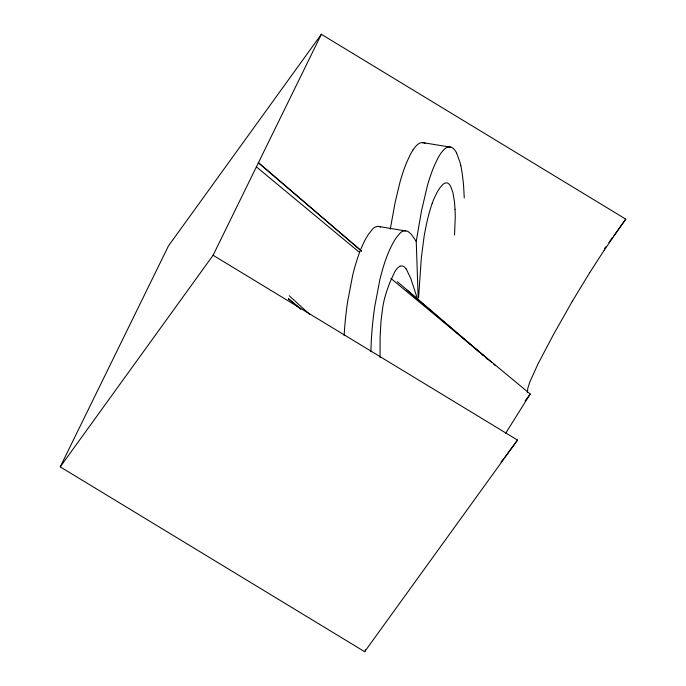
<?xml version="1.0" encoding="UTF-8"?>
<svg xmlns="http://www.w3.org/2000/svg" width="686" height="686" viewBox="0 0 686 686"><rect width="100%" height="100%" fill="white"/><g stroke="black" fill="none" stroke-linecap="round" stroke-linejoin="round"><path stroke-width="1.03" d="M527.363 392.503L527.8 388.302L529.884 381.905L538.073 363.786L553.585 334.348L572.39 301.137M418.571 297.93L421.367 257.447L424.145 236.19A104.606 28.023 -80.9 0 1 424.668 233.24L426.126 225.823A68.3 18.299 -80.9 0 1 427.001 221.81L427.798 218.397A53.448 14.32 -80.9 0 1 432.257 203.15M454.526 235.049L455.238 217.634A67.014 17.947 -80.9 0 0 455.161 212.583L455.007 209.273M418.186 297.793L416.231 241.369L421.547 210.628L427.241 186.318A69.2 18.539 -80.9 0 1 430.534 175.659L432.026 171.491A79.953 21.412 -80.9 0 1 434.264 165.875L437.497 158.955A61.346 16.43 -80.9 0 1 439.726 155.053L440.258 154.23A63.446 16.996 -80.9 0 1 445.42 148.39M390.265 229.201L395.196 202.121L400.032 181.979A69.114 18.513 -80.9 0 1 402.588 173.507L404.817 167.152A79.953 21.412 -80.9 0 1 407.055 161.536L410.288 154.607A61.346 16.43 -80.9 0 1 412.518 150.714L413.049 149.891M321.34 34.3L213.097 255.261L517.527 440.086L364.66 651.7L60.231 466.874L168.473 245.914L321.34 34.3L625.769 219.126L604.195 250.236M364.66 651.7L365.604 649.779M505.488 433.526L530.252 394.021L390.849 278.396M572.39 301.145L589.711 272.625M589.703 272.642L604.203 250.219M60.231 466.874L213.097 255.261M604.452 248.632L605.721 246.883M608.842 242.561L612.615 237.339M613.85 235.624L625.769 219.126M517.527 440.086L504.793 457.27M525.099 400.83L530.252 394.021M501.089 462.072L503.558 458.874M425.414 143.614A82.457 22.089 -80.9 0 0 423.862 142.774L420.947 142.714A62.812 16.824 -80.9 0 0 418.211 144.06A63.446 16.996 -80.9 0 0 413.049 149.9M422.533 142.559L451.457 147.319A83.083 22.252 -80.9 0 1 456.516 152.806M344.149 335.6A105.104 28.152 -80.9 0 1 347.588 301.917L352.604 275.635A72.364 19.38 -80.9 0 1 354.628 267.754L355.108 266.065A72.304 19.371 -80.9 0 1 359.215 253.4A69.981 18.745 -80.9 0 1 362.74 244.791L364.763 240.675A88.194 23.624 -80.9 0 1 368.562 234.14L373.055 228.584A55.412 14.843 -80.9 0 1 375.036 227.152L377.051 226.466A79.945 21.412 -80.9 0 1 378.655 226.44L407.81 231.336L411.36 234.312L416.231 241.369M378.655 226.431L380.601 226.997M450.659 147.044L448.155 147.053A62.812 16.824 -80.9 0 0 445.411 148.408M288.463 298.959L300.777 309.103M256.392 166.878L359.498 252.397M288.506 298.693L300.768 308.914M361.531 251.016L258.425 162.728L361.479 251.076M397.254 281.594L491.433 362.234M493.869 364.317L495.489 365.707M406.918 290.032L479.137 351.952M481.572 354.036L483.193 355.425M485.628 357.517L487.249 358.907M289.252 295.752L309.823 314.505M406.249 268.929L410.931 278.859L416.908 297.218M456.524 152.764L460.117 162.711A106.784 28.606 -80.9 0 1 460.426 163.988L460.829 165.772M464.268 197.928L463.659 186.918A146.873 39.342 -80.9 0 0 462.698 177.314L462.51 175.796A121.911 32.654 -80.9 0 0 460.829 165.763M380.044 357.492L380.113 336.903L380.936 322.223A67.794 18.162 -80.9 0 1 381.279 318.707L382.788 307.002A27.594 7.392 -80.9 0 1 383.26 304.404L383.937 301.171A28.915 7.743 -80.9 0 1 384.863 297.381L386.63 291.481A72.124 19.319 -80.9 0 1 388.01 287.485L388.516 286.088A97.515 26.119 -80.9 0 1 390.102 281.92L394.682 271.965A36.126 9.673 -80.9 0 1 396.019 269.907L396.834 268.878A43.441 11.636 -80.9 0 1 399.818 266.391M455.007 209.281A89.875 24.07 -80.9 0 0 454.312 200.749L452.811 192.191L450.693 186.369A48.432 12.974 -80.9 0 0 447.281 182.999A45.61 12.219 -80.9 0 0 443.559 183.934A46.339 12.408 -80.9 0 0 442.667 184.671L440.223 187.441A63.738 17.073 -80.9 0 0 436.648 193.178L434.187 198.271A45.199 12.108 -80.9 0 0 432.266 203.176M399.844 266.194A56.698 15.186 -80.9 0 1 406.189 269.178M405.863 230.779A79.945 21.412 -80.9 0 0 404.26 230.805L402.245 231.491A55.412 14.843 -80.9 0 0 400.264 232.923L396.559 237.305A83.195 22.286 -80.9 0 0 395.273 239.243A88.194 23.624 -80.9 0 0 391.972 245.013L389.948 249.138A69.981 18.745 -80.9 0 0 386.424 257.73A72.304 19.371 -80.9 0 0 382.308 270.395L381.836 272.093A72.364 19.38 -80.9 0 0 379.812 279.974L374.805 306.256A105.104 28.152 -80.9 0 0 371.135 344.638A101.734 27.251 -80.9 0 0 370.92 351.678"/></g></svg>
